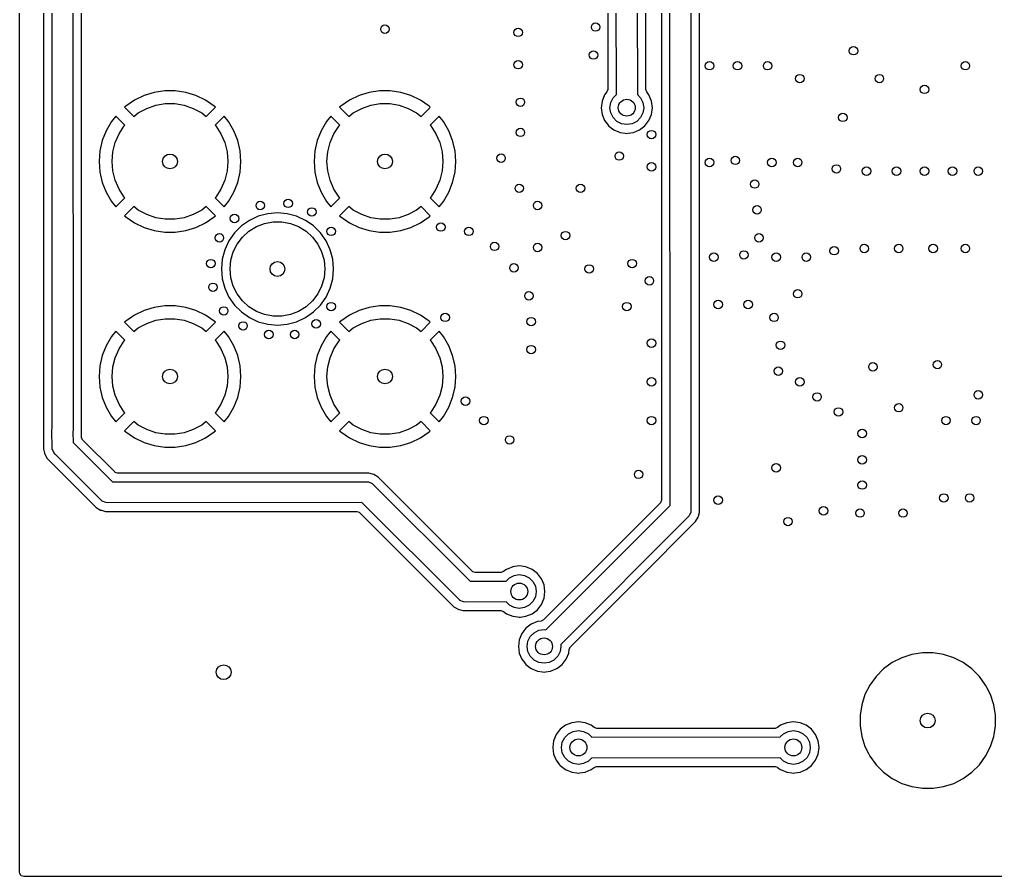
# Model space of a CAD drawing. Extents: x 5.29 to 6.87, y -4.43 to -2.85.
# Drawn here: x 5.291 to 6.199, y -4.434 to -3.637 of the extents above; entities that cross this region are included whole.
import ezdxf

# ---------------------------------------------------------------- set-up
doc = ezdxf.new("R2010")
doc.units = 0
doc.header["$MEASUREMENT"] = 0
doc.layers.add('BLACK', color=7, linetype='CONTINUOUS')

msp = doc.modelspace()

# ---------------------------------------------------------------- linework, layer by layer
at = {"layer": 'BLACK', "linetype": 'CONTINUOUS'}
for p, q in [((5.29051, -4.2195), (5.29051, -3.26617)), ((5.31278, -3.26617), (5.31278, -4.01617)), ((5.32086, -4.01659), (5.32067, -3.2685)), ((5.34017, -3.27275), (5.34035, -4.0185)), ((5.83778, -3.46617), (5.83778, -3.70146)), ((5.34825, -3.7685), (5.34825, -3.5185)), ((5.87325, -3.70146), (5.87325, -3.55662)), ((5.89575, -4.08835), (5.89557, -3.5664)), ((5.91506, -3.56495), (5.91525, -4.09261)), ((5.88767, -3.57171), (5.88767, -4.08365)), ((5.92314, -3.7685), (5.92314, -3.56938)), ((5.84583, -3.70619), (5.84567, -3.6185)), ((5.86517, -3.62035), (5.86533, -3.70633)), ((5.41584, -3.70422), (5.40642, -3.70713)), ((5.42558, -3.70276), (5.41584, -3.70422)), ((5.41584, -3.70422), (5.41584, -3.70422)), ((5.43544, -3.70276), (5.42558, -3.70276)), ((5.44518, -3.70422), (5.43544, -3.70276)), ((5.4546, -3.70713), (5.44518, -3.70422)), ((5.44518, -3.70422), (5.44518, -3.70422)), ((5.61584, -3.70422), (5.60642, -3.70713)), ((5.62558, -3.70276), (5.61584, -3.70422)), ((5.61584, -3.70422), (5.61584, -3.70422)), ((5.63544, -3.70276), (5.62558, -3.70276)), ((5.64518, -3.70422), (5.63544, -3.70276)), ((5.6546, -3.70713), (5.64518, -3.70422)), ((5.64518, -3.70422), (5.64518, -3.70422)), ((5.83697, -3.70383), (5.83486, -3.70658)), ((5.83703, -3.70375), (5.83697, -3.70383)), ((5.83778, -3.70146), (5.83703, -3.70375)), ((5.87325, -3.70156), (5.87325, -3.70146)), ((5.87405, -3.70383), (5.87325, -3.70156)), ((5.87616, -3.70658), (5.87405, -3.70383)), ((5.39755, -3.7114), (5.3894, -3.71696)), ((5.40642, -3.70713), (5.39755, -3.7114)), ((5.46348, -3.7114), (5.4546, -3.70713)), ((5.47162, -3.71696), (5.46348, -3.7114)), ((5.59755, -3.7114), (5.5894, -3.71696)), ((5.60642, -3.70713), (5.59755, -3.7114)), ((5.66348, -3.7114), (5.6546, -3.70713)), ((5.67162, -3.71696), (5.66348, -3.7114)), ((5.83248, -3.71233), (5.83167, -3.7185)), ((5.83486, -3.70658), (5.83248, -3.71233)), ((5.83248, -3.71233), (5.83248, -3.71233)), ((5.83486, -3.70658), (5.83486, -3.70658)), ((5.83976, -3.7185), (5.84053, -3.71364)), ((5.84053, -3.71364), (5.84277, -3.70925)), ((5.84277, -3.70925), (5.84583, -3.70619)), ((5.86533, -3.70633), (5.86825, -3.70925)), ((5.86825, -3.70925), (5.87049, -3.71364)), ((5.87049, -3.71364), (5.87126, -3.7185)), ((5.87855, -3.71233), (5.87616, -3.70658)), ((5.87616, -3.70658), (5.87616, -3.70658)), ((5.87936, -3.7185), (5.87855, -3.71233)), ((5.3894, -3.71696), (5.38832, -3.71796)), ((5.38832, -3.71796), (5.39691, -3.72655)), ((5.40101, -3.72335), (5.40885, -3.71911)), ((5.40885, -3.71911), (5.41727, -3.71622)), ((5.41727, -3.71622), (5.42606, -3.71475)), ((5.42606, -3.71475), (5.43497, -3.71475)), ((5.43497, -3.71475), (5.44375, -3.71622)), ((5.44375, -3.71622), (5.45218, -3.71911)), ((5.45218, -3.71911), (5.46001, -3.72335)), ((5.46412, -3.72655), (5.4727, -3.71796)), ((5.4727, -3.71796), (5.47162, -3.71696)), ((5.5894, -3.71696), (5.58832, -3.71796)), ((5.58832, -3.71796), (5.5969, -3.72655)), ((5.60101, -3.72335), (5.60885, -3.71911)), ((5.60885, -3.71911), (5.61727, -3.71622)), ((5.61727, -3.71622), (5.62606, -3.71475)), ((5.62606, -3.71475), (5.63497, -3.71475)), ((5.63497, -3.71475), (5.64375, -3.71622)), ((5.64375, -3.71622), (5.65218, -3.71911)), ((5.65218, -3.71911), (5.66001, -3.72335)), ((5.66412, -3.72655), (5.67216, -3.7185)), ((5.6727, -3.71796), (5.67162, -3.71696)), ((5.67216, -3.7185), (5.6727, -3.71796)), ((5.83167, -3.7185), (5.83167, -3.7185)), ((5.83167, -3.7185), (5.83248, -3.72468)), ((5.84053, -3.72337), (5.83976, -3.7185)), ((5.87126, -3.7185), (5.87049, -3.72337)), ((5.87855, -3.72468), (5.87936, -3.7185)), ((5.37604, -3.73136), (5.37111, -3.7399)), ((5.38002, -3.72637), (5.37604, -3.73136)), ((5.38847, -3.73481), (5.38002, -3.72637)), ((5.39691, -3.72655), (5.40101, -3.72335)), ((5.46001, -3.72335), (5.46412, -3.72655)), ((5.481, -3.72637), (5.47256, -3.73481)), ((5.48499, -3.73136), (5.481, -3.72637)), ((5.48991, -3.7399), (5.48499, -3.73136)), ((5.48499, -3.73136), (5.48499, -3.73136)), ((5.57604, -3.73136), (5.57111, -3.7399)), ((5.58002, -3.72637), (5.57604, -3.73136)), ((5.58847, -3.73481), (5.58002, -3.72637)), ((5.5969, -3.72655), (5.60101, -3.72335)), ((5.66001, -3.72335), (5.66412, -3.72655)), ((5.681, -3.72637), (5.67256, -3.73481)), ((5.68499, -3.73136), (5.681, -3.72637)), ((5.68991, -3.7399), (5.68499, -3.73136)), ((5.68499, -3.73136), (5.68499, -3.73136)), ((5.83248, -3.72468), (5.83248, -3.72468)), ((5.83248, -3.72468), (5.83486, -3.73043)), ((5.83486, -3.73043), (5.83486, -3.73043)), ((5.83486, -3.73043), (5.8384, -3.73504)), ((5.84277, -3.72776), (5.84053, -3.72337)), ((5.84626, -3.73124), (5.84277, -3.72776)), ((5.85065, -3.73348), (5.84626, -3.73124)), ((5.86477, -3.73124), (5.86038, -3.73348)), ((5.86825, -3.72776), (5.86477, -3.73124)), ((5.87049, -3.72337), (5.86825, -3.72776)), ((5.87237, -3.73537), (5.87616, -3.73043)), ((5.87616, -3.73043), (5.87855, -3.72468)), ((5.37111, -3.7399), (5.36751, -3.74907)), ((5.37111, -3.7399), (5.37111, -3.7399)), ((5.38308, -3.74283), (5.38795, -3.73538)), ((5.38795, -3.73538), (5.38847, -3.73481)), ((5.47256, -3.73481), (5.47308, -3.73538)), ((5.47308, -3.73538), (5.47795, -3.74283)), ((5.49351, -3.74907), (5.48991, -3.7399)), ((5.48991, -3.7399), (5.48991, -3.7399)), ((5.57111, -3.7399), (5.56751, -3.74907)), ((5.57111, -3.7399), (5.57111, -3.7399)), ((5.58308, -3.74283), (5.58795, -3.73538)), ((5.58795, -3.73538), (5.58847, -3.73481)), ((5.67256, -3.73481), (5.67308, -3.73538)), ((5.67308, -3.73538), (5.67795, -3.74283)), ((5.69351, -3.74907), (5.68991, -3.7399)), ((5.68991, -3.7399), (5.68991, -3.7399)), ((5.8384, -3.73504), (5.83865, -3.73537)), ((5.83865, -3.73537), (5.84359, -3.73915)), ((5.84359, -3.73915), (5.84359, -3.73915)), ((5.84359, -3.73915), (5.84359, -3.73915)), ((5.84359, -3.73915), (5.84934, -3.74154)), ((5.85551, -3.73425), (5.85065, -3.73348)), ((5.86038, -3.73348), (5.85551, -3.73425)), ((5.86168, -3.74154), (5.86743, -3.73915)), ((5.86743, -3.73915), (5.87237, -3.73537)), ((5.36751, -3.74907), (5.36532, -3.75868)), ((5.3795, -3.75099), (5.38308, -3.74283)), ((5.47795, -3.74283), (5.48153, -3.75099)), ((5.49571, -3.75868), (5.49351, -3.74907)), ((5.56751, -3.74907), (5.56532, -3.75868)), ((5.5795, -3.75099), (5.58308, -3.74283)), ((5.67795, -3.74283), (5.68153, -3.75099)), ((5.69571, -3.75868), (5.69351, -3.74907)), ((5.84934, -3.74154), (5.84934, -3.74154)), ((5.84934, -3.74154), (5.85397, -3.74215)), ((5.85397, -3.74215), (5.85551, -3.74235)), ((5.85551, -3.74235), (5.85675, -3.74219)), ((5.85551, -3.74235), (5.85551, -3.74235)), ((5.85551, -3.74235), (5.85551, -3.74235)), ((5.85675, -3.74219), (5.86168, -3.74154)), ((5.36532, -3.75868), (5.36458, -3.7685)), ((5.36532, -3.75868), (5.36532, -3.75868)), ((5.37731, -3.75963), (5.3795, -3.75099)), ((5.48153, -3.75099), (5.48371, -3.75963)), ((5.49571, -3.75868), (5.49571, -3.75868)), ((5.49644, -3.7685), (5.49571, -3.75868)), ((5.56532, -3.75868), (5.56458, -3.7685)), ((5.56532, -3.75868), (5.56532, -3.75868)), ((5.57731, -3.75963), (5.5795, -3.75099)), ((5.68153, -3.75099), (5.68371, -3.75963)), ((5.69644, -3.7685), (5.69571, -3.75868)), ((5.69571, -3.75868), (5.69571, -3.75868)), ((5.37657, -3.7685), (5.37731, -3.75963)), ((5.48371, -3.75963), (5.48445, -3.7685)), ((5.57657, -3.7685), (5.57731, -3.75963)), ((5.68371, -3.75963), (5.68445, -3.7685)), ((5.34825, -3.8685), (5.34825, -3.7685)), ((5.36458, -3.7685), (5.36532, -3.77833)), ((5.36458, -3.7685), (5.36458, -3.7685)), ((5.37731, -3.77738), (5.37657, -3.7685)), ((5.3795, -3.78602), (5.37731, -3.77738)), ((5.48371, -3.77738), (5.48153, -3.78602)), ((5.48445, -3.7685), (5.48371, -3.77738)), ((5.49571, -3.77833), (5.49644, -3.7685)), ((5.49644, -3.7685), (5.49644, -3.7685)), ((5.56458, -3.7685), (5.56532, -3.77833)), ((5.56458, -3.7685), (5.56458, -3.7685)), ((5.57731, -3.77738), (5.57657, -3.7685)), ((5.5795, -3.78602), (5.57731, -3.77738)), ((5.68371, -3.77738), (5.68153, -3.78602)), ((5.68445, -3.7685), (5.68371, -3.77738)), ((5.69571, -3.77833), (5.69644, -3.7685)), ((5.69644, -3.7685), (5.69644, -3.7685)), ((5.92314, -3.8685), (5.92314, -3.7685)), ((5.36532, -3.77833), (5.36532, -3.77833)), ((5.36532, -3.77833), (5.36751, -3.78794)), ((5.38308, -3.79418), (5.3795, -3.78602)), ((5.48153, -3.78602), (5.47795, -3.79418)), ((5.49351, -3.78794), (5.49571, -3.77833)), ((5.49571, -3.77833), (5.49571, -3.77833)), ((5.56532, -3.77833), (5.56532, -3.77833)), ((5.56532, -3.77833), (5.56751, -3.78794)), ((5.58308, -3.79418), (5.5795, -3.78602)), ((5.68153, -3.78602), (5.67795, -3.79418)), ((5.69351, -3.78794), (5.69571, -3.77833)), ((5.69571, -3.77833), (5.69571, -3.77833)), ((5.36751, -3.78794), (5.37111, -3.79711)), ((5.38795, -3.80163), (5.38308, -3.79418)), ((5.47795, -3.79418), (5.47308, -3.80163)), ((5.48991, -3.79711), (5.49351, -3.78794)), ((5.56751, -3.78794), (5.57111, -3.79711)), ((5.58795, -3.80163), (5.58308, -3.79418)), ((5.67795, -3.79418), (5.67308, -3.80163)), ((5.68991, -3.79711), (5.69351, -3.78794)), ((5.37111, -3.79711), (5.37111, -3.79711)), ((5.37111, -3.79711), (5.37604, -3.80564)), ((5.38002, -3.81064), (5.38847, -3.8022)), ((5.38847, -3.8022), (5.38795, -3.80163)), ((5.47308, -3.80163), (5.47256, -3.8022)), ((5.47256, -3.8022), (5.481, -3.81064)), ((5.48499, -3.80564), (5.48991, -3.79711)), ((5.48991, -3.79711), (5.48991, -3.79711)), ((5.57111, -3.79711), (5.57111, -3.79711)), ((5.57111, -3.79711), (5.57604, -3.80564)), ((5.58002, -3.81064), (5.58847, -3.8022)), ((5.58847, -3.8022), (5.58795, -3.80163)), ((5.67308, -3.80163), (5.67256, -3.8022)), ((5.67256, -3.8022), (5.681, -3.81064)), ((5.68499, -3.80564), (5.68991, -3.79711)), ((5.68991, -3.79711), (5.68991, -3.79711)), ((5.37604, -3.80564), (5.37604, -3.80564)), ((5.37604, -3.80564), (5.38002, -3.81064)), ((5.39691, -3.81046), (5.38832, -3.81905)), ((5.40101, -3.81366), (5.39691, -3.81046)), ((5.40885, -3.8179), (5.40101, -3.81366)), ((5.46001, -3.81366), (5.45218, -3.8179)), ((5.46412, -3.81046), (5.46001, -3.81366)), ((5.4727, -3.81905), (5.46412, -3.81046)), ((5.481, -3.81064), (5.48499, -3.80565)), ((5.48499, -3.80565), (5.48499, -3.80564)), ((5.57604, -3.80564), (5.57604, -3.80564)), ((5.57604, -3.80564), (5.58002, -3.81064)), ((5.5969, -3.81046), (5.58832, -3.81905)), ((5.60101, -3.81366), (5.5969, -3.81046)), ((5.60885, -3.8179), (5.60101, -3.81366)), ((5.66001, -3.81366), (5.65218, -3.8179)), ((5.66412, -3.81046), (5.66001, -3.81366)), ((5.6727, -3.81905), (5.66412, -3.81046)), ((5.681, -3.81064), (5.68499, -3.80565)), ((5.68499, -3.80565), (5.68499, -3.80564)), ((5.38832, -3.81905), (5.3894, -3.82005)), ((5.3894, -3.82005), (5.3894, -3.82005)), ((5.3894, -3.82005), (5.39755, -3.8256)), ((5.41727, -3.82079), (5.40885, -3.8179)), ((5.42606, -3.82226), (5.41727, -3.82079)), ((5.43497, -3.82226), (5.42606, -3.82226)), ((5.44375, -3.82079), (5.43497, -3.82226)), ((5.45218, -3.8179), (5.44375, -3.82079)), ((5.46348, -3.8256), (5.47162, -3.82005)), ((5.47162, -3.82005), (5.4727, -3.81905)), ((5.47162, -3.82005), (5.47162, -3.82005)), ((5.51266, -3.81946), (5.50442, -3.82331)), ((5.52145, -3.81711), (5.51266, -3.81946)), ((5.53051, -3.81632), (5.52145, -3.81711)), ((5.53957, -3.81711), (5.53051, -3.81632)), ((5.53051, -3.81632), (5.53051, -3.81632)), ((5.54836, -3.81946), (5.53957, -3.81711)), ((5.53957, -3.81711), (5.53957, -3.81711)), ((5.53957, -3.81711), (5.53957, -3.81711)), ((5.55661, -3.82331), (5.54836, -3.81946)), ((5.58832, -3.81905), (5.5894, -3.82005)), ((5.5894, -3.82005), (5.5894, -3.82005)), ((5.5894, -3.82005), (5.59755, -3.8256)), ((5.61727, -3.82079), (5.60885, -3.8179)), ((5.62606, -3.82226), (5.61727, -3.82079)), ((5.63497, -3.82226), (5.62606, -3.82226)), ((5.64375, -3.82079), (5.63497, -3.82226)), ((5.65218, -3.8179), (5.64375, -3.82079)), ((5.66348, -3.8256), (5.67162, -3.82005)), ((5.67162, -3.82005), (5.6727, -3.81905)), ((5.67162, -3.82005), (5.67162, -3.82005)), ((5.39755, -3.8256), (5.40642, -3.82988)), ((5.40642, -3.82988), (5.41584, -3.83278)), ((5.44518, -3.83278), (5.4546, -3.82988)), ((5.4546, -3.82988), (5.46348, -3.8256)), ((5.49697, -3.82853), (5.49053, -3.83496)), ((5.50442, -3.82331), (5.49697, -3.82853)), ((5.50394, -3.83332), (5.51086, -3.82903)), ((5.51086, -3.82903), (5.51844, -3.82609)), ((5.51844, -3.82609), (5.52644, -3.8246)), ((5.52644, -3.8246), (5.53458, -3.8246)), ((5.53458, -3.8246), (5.54258, -3.82609)), ((5.54258, -3.82609), (5.55017, -3.82903)), ((5.55017, -3.82903), (5.55708, -3.83332)), ((5.55988, -3.8256), (5.55661, -3.82331)), ((5.56406, -3.82853), (5.55988, -3.8256)), ((5.57049, -3.83496), (5.56406, -3.82853)), ((5.56406, -3.82853), (5.56406, -3.82853)), ((5.56406, -3.82853), (5.56406, -3.82853)), ((5.59755, -3.8256), (5.60642, -3.82988)), ((5.60642, -3.82988), (5.61584, -3.83278)), ((5.64518, -3.83278), (5.6546, -3.82988)), ((5.6546, -3.82988), (5.66348, -3.8256)), ((5.41584, -3.83278), (5.41584, -3.83278)), ((5.41584, -3.83278), (5.42558, -3.83425)), ((5.42558, -3.83425), (5.42558, -3.83425)), ((5.42558, -3.83425), (5.43544, -3.83425)), ((5.43544, -3.83425), (5.44518, -3.83278)), ((5.43544, -3.83425), (5.43544, -3.83425)), ((5.44518, -3.83278), (5.44518, -3.83278)), ((5.49053, -3.83496), (5.48532, -3.84241)), ((5.49302, -3.84529), (5.49793, -3.8388)), ((5.49793, -3.8388), (5.50394, -3.83332)), ((5.55708, -3.83332), (5.5631, -3.8388)), ((5.5631, -3.8388), (5.568, -3.84529)), ((5.57571, -3.84241), (5.57049, -3.83496)), ((5.61584, -3.83278), (5.61584, -3.83278)), ((5.61584, -3.83278), (5.62558, -3.83425)), ((5.62558, -3.83425), (5.62558, -3.83425)), ((5.62558, -3.83425), (5.63544, -3.83425)), ((5.63544, -3.83425), (5.64518, -3.83278)), ((5.63544, -3.83425), (5.63544, -3.83425)), ((5.64518, -3.83278), (5.64518, -3.83278)), ((5.48532, -3.84241), (5.48147, -3.85065)), ((5.48939, -3.85258), (5.49302, -3.84529)), ((5.568, -3.84529), (5.57163, -3.85258)), ((5.57955, -3.85065), (5.57571, -3.84241)), ((5.48147, -3.85065), (5.47912, -3.85944)), ((5.48717, -3.8604), (5.48939, -3.85258)), ((5.57163, -3.85258), (5.57386, -3.8604)), ((5.58191, -3.85944), (5.57955, -3.85065)), ((5.47912, -3.85944), (5.47833, -3.8685)), ((5.48642, -3.8685), (5.48717, -3.8604)), ((5.57386, -3.8604), (5.57461, -3.8685)), ((5.5827, -3.8685), (5.58191, -3.85944)), ((5.34825, -3.9685), (5.34825, -3.8685)), ((5.47833, -3.8685), (5.47833, -3.8685)), ((5.47833, -3.8685), (5.47912, -3.87757)), ((5.48717, -3.87661), (5.48642, -3.8685)), ((5.48939, -3.88443), (5.48717, -3.87661)), ((5.57386, -3.87661), (5.57163, -3.88443)), ((5.57461, -3.8685), (5.57386, -3.87661)), ((5.58191, -3.87757), (5.5827, -3.8685)), ((5.92314, -3.9685), (5.92314, -3.8685)), ((5.47912, -3.87757), (5.47912, -3.87757)), ((5.47912, -3.87757), (5.47912, -3.87757)), ((5.47912, -3.87757), (5.48147, -3.88635)), ((5.48147, -3.88635), (5.48532, -3.8946)), ((5.49302, -3.89172), (5.48939, -3.88443)), ((5.57163, -3.88443), (5.568, -3.89172)), ((5.57571, -3.8946), (5.57955, -3.88635)), ((5.57955, -3.88635), (5.58191, -3.87757)), ((5.48532, -3.8946), (5.49053, -3.90205)), ((5.49793, -3.89821), (5.49302, -3.89172)), ((5.568, -3.89172), (5.5631, -3.89821)), ((5.57049, -3.90205), (5.57571, -3.8946)), ((5.41584, -3.90422), (5.40642, -3.90713)), ((5.42558, -3.90276), (5.41584, -3.90422)), ((5.41584, -3.90422), (5.41584, -3.90422)), ((5.43544, -3.90276), (5.42558, -3.90276)), ((5.44518, -3.90422), (5.43544, -3.90276)), ((5.4546, -3.90713), (5.44518, -3.90422)), ((5.44518, -3.90422), (5.44518, -3.90422)), ((5.49053, -3.90205), (5.49697, -3.90848)), ((5.50394, -3.90369), (5.49793, -3.89821)), ((5.51086, -3.90798), (5.50394, -3.90369)), ((5.55708, -3.90369), (5.55017, -3.90798)), ((5.5631, -3.89821), (5.55708, -3.90369)), ((5.56406, -3.90848), (5.57049, -3.90205)), ((5.61584, -3.90422), (5.60642, -3.90713)), ((5.62558, -3.90276), (5.61584, -3.90422)), ((5.61584, -3.90422), (5.61584, -3.90422)), ((5.63544, -3.90276), (5.62558, -3.90276)), ((5.64518, -3.90422), (5.63544, -3.90276)), ((5.6546, -3.90713), (5.64518, -3.90422)), ((5.64518, -3.90422), (5.64518, -3.90422)), ((5.39755, -3.9114), (5.3894, -3.91696)), ((5.40642, -3.90713), (5.39755, -3.9114)), ((5.46348, -3.9114), (5.4546, -3.90713)), ((5.47162, -3.91696), (5.46348, -3.9114)), ((5.49697, -3.90848), (5.50442, -3.9137)), ((5.51844, -3.91092), (5.51086, -3.90798)), ((5.52644, -3.91241), (5.51844, -3.91092)), ((5.53458, -3.91241), (5.52644, -3.91241)), ((5.54258, -3.91092), (5.53458, -3.91241)), ((5.55017, -3.90798), (5.54258, -3.91092)), ((5.55661, -3.9137), (5.56406, -3.90848)), ((5.59755, -3.9114), (5.5894, -3.91696)), ((5.60642, -3.90713), (5.59755, -3.9114)), ((5.66348, -3.9114), (5.6546, -3.90713)), ((5.67162, -3.91696), (5.66348, -3.9114)), ((5.3894, -3.91696), (5.38832, -3.91796)), ((5.38832, -3.91796), (5.39691, -3.92655)), ((5.40101, -3.92335), (5.40885, -3.91911)), ((5.40885, -3.91911), (5.41727, -3.91622)), ((5.41727, -3.91622), (5.42606, -3.91475)), ((5.42606, -3.91475), (5.43497, -3.91475)), ((5.43497, -3.91475), (5.44375, -3.91622)), ((5.44375, -3.91622), (5.45218, -3.91911)), ((5.45218, -3.91911), (5.46001, -3.92335)), ((5.46412, -3.92655), (5.4727, -3.91796)), ((5.4727, -3.91796), (5.47162, -3.91696)), ((5.50442, -3.9137), (5.51266, -3.91754)), ((5.51266, -3.91754), (5.52145, -3.9199)), ((5.52145, -3.9199), (5.52145, -3.9199)), ((5.52145, -3.9199), (5.52145, -3.9199)), ((5.52145, -3.9199), (5.53051, -3.92069)), ((5.53051, -3.92069), (5.53957, -3.9199)), ((5.53051, -3.92069), (5.53051, -3.92069)), ((5.53051, -3.92069), (5.53051, -3.92069)), ((5.53957, -3.9199), (5.54836, -3.91754)), ((5.53957, -3.9199), (5.53957, -3.9199)), ((5.53957, -3.9199), (5.53957, -3.9199)), ((5.54836, -3.91754), (5.55661, -3.9137)), ((5.5894, -3.91696), (5.58832, -3.91796)), ((5.58832, -3.91796), (5.5969, -3.92655)), ((5.60101, -3.92335), (5.60885, -3.91911)), ((5.60885, -3.91911), (5.61727, -3.91622)), ((5.61727, -3.91622), (5.62606, -3.91475)), ((5.62606, -3.91475), (5.63497, -3.91475)), ((5.63497, -3.91475), (5.64375, -3.91622)), ((5.64375, -3.91622), (5.65218, -3.91911)), ((5.65218, -3.91911), (5.66001, -3.92335)), ((5.66412, -3.92655), (5.6727, -3.91796)), ((5.6727, -3.91796), (5.67162, -3.91696)), ((5.37604, -3.93136), (5.37111, -3.9399)), ((5.38002, -3.92637), (5.37604, -3.93136)), ((5.38847, -3.93481), (5.38002, -3.92637)), ((5.39691, -3.92655), (5.40101, -3.92335)), ((5.46001, -3.92335), (5.46412, -3.92655)), ((5.481, -3.92637), (5.47256, -3.93481)), ((5.48499, -3.93136), (5.481, -3.92637)), ((5.48991, -3.9399), (5.48499, -3.93136)), ((5.48499, -3.93136), (5.48499, -3.93136)), ((5.57604, -3.93136), (5.57111, -3.9399)), ((5.58002, -3.92637), (5.57604, -3.93136)), ((5.58847, -3.93481), (5.58002, -3.92637)), ((5.5969, -3.92655), (5.60101, -3.92335)), ((5.66001, -3.92335), (5.66412, -3.92655)), ((5.681, -3.92637), (5.67256, -3.93481)), ((5.68499, -3.93136), (5.681, -3.92637)), ((5.68991, -3.9399), (5.68499, -3.93136)), ((5.68499, -3.93136), (5.68499, -3.93136)), ((5.37111, -3.9399), (5.36751, -3.94907)), ((5.37111, -3.9399), (5.37111, -3.9399)), ((5.38308, -3.94283), (5.38795, -3.93538)), ((5.38795, -3.93538), (5.38847, -3.93481)), ((5.47256, -3.93481), (5.47308, -3.93538)), ((5.47308, -3.93538), (5.47795, -3.94283)), ((5.49351, -3.94907), (5.48991, -3.9399)), ((5.48991, -3.9399), (5.48991, -3.9399)), ((5.57111, -3.9399), (5.56751, -3.94907)), ((5.57111, -3.9399), (5.57111, -3.9399)), ((5.58308, -3.94283), (5.58795, -3.93538)), ((5.58795, -3.93538), (5.58847, -3.93481)), ((5.67256, -3.93481), (5.67308, -3.93538)), ((5.67308, -3.93538), (5.67795, -3.94283)), ((5.69351, -3.94907), (5.68991, -3.9399)), ((5.68991, -3.9399), (5.68991, -3.9399)), ((5.36751, -3.94907), (5.36532, -3.95868)), ((5.3795, -3.95099), (5.38308, -3.94283)), ((5.47795, -3.94283), (5.48153, -3.95099)), ((5.49571, -3.95868), (5.49351, -3.94907)), ((5.56751, -3.94907), (5.56532, -3.95868)), ((5.5795, -3.95099), (5.58308, -3.94283)), ((5.67795, -3.94283), (5.68153, -3.95099)), ((5.69571, -3.95868), (5.69351, -3.94907)), ((5.36532, -3.95868), (5.36458, -3.9685)), ((5.36532, -3.95868), (5.36532, -3.95868)), ((5.37731, -3.95963), (5.3795, -3.95099)), ((5.48153, -3.95099), (5.48371, -3.95963)), ((5.49571, -3.95868), (5.49571, -3.95868)), ((5.49644, -3.9685), (5.49571, -3.95868)), ((5.56532, -3.95868), (5.56458, -3.9685)), ((5.56532, -3.95868), (5.56532, -3.95868)), ((5.57731, -3.95963), (5.5795, -3.95099)), ((5.68153, -3.95099), (5.68371, -3.95963)), ((5.69644, -3.9685), (5.69571, -3.95868)), ((5.69571, -3.95868), (5.69571, -3.95868)), ((5.37657, -3.9685), (5.37731, -3.95963)), ((5.48371, -3.95963), (5.48445, -3.9685)), ((5.57657, -3.9685), (5.57731, -3.95963)), ((5.68371, -3.95963), (5.68445, -3.9685)), ((5.34825, -4.0249), (5.34825, -3.9685)), ((5.36458, -3.9685), (5.36532, -3.97833)), ((5.36458, -3.9685), (5.36458, -3.9685)), ((5.37731, -3.97738), (5.37657, -3.9685)), ((5.48445, -3.9685), (5.48371, -3.97738)), ((5.49571, -3.97833), (5.49644, -3.9685)), ((5.49644, -3.9685), (5.49644, -3.9685)), ((5.56458, -3.9685), (5.56532, -3.97833)), ((5.56458, -3.9685), (5.56458, -3.9685)), ((5.57731, -3.97738), (5.57657, -3.9685)), ((5.68445, -3.9685), (5.68371, -3.97738)), ((5.69571, -3.97833), (5.69644, -3.9685)), ((5.69644, -3.9685), (5.69644, -3.9685)), ((5.92314, -4.09495), (5.92314, -3.9685)), ((5.36532, -3.97833), (5.36532, -3.97833)), ((5.36532, -3.97833), (5.36751, -3.98794)), ((5.3795, -3.98602), (5.37731, -3.97738)), ((5.38308, -3.99418), (5.3795, -3.98602)), ((5.48153, -3.98602), (5.47795, -3.99418)), ((5.48371, -3.97738), (5.48153, -3.98602)), ((5.49351, -3.98794), (5.49571, -3.97833)), ((5.49571, -3.97833), (5.49571, -3.97833)), ((5.56532, -3.97833), (5.56532, -3.97833)), ((5.56532, -3.97833), (5.56751, -3.98794)), ((5.5795, -3.98602), (5.57731, -3.97738)), ((5.58308, -3.99418), (5.5795, -3.98602)), ((5.68153, -3.98602), (5.67795, -3.99418)), ((5.68371, -3.97738), (5.68153, -3.98602)), ((5.69351, -3.98794), (5.69571, -3.97833)), ((5.69571, -3.97833), (5.69571, -3.97833)), ((5.36751, -3.98794), (5.37111, -3.99711)), ((5.38795, -4.00163), (5.38308, -3.99418)), ((5.47795, -3.99418), (5.47308, -4.00163)), ((5.48991, -3.99711), (5.49351, -3.98794)), ((5.56751, -3.98794), (5.57111, -3.99711)), ((5.58795, -4.00163), (5.58308, -3.99418)), ((5.67795, -3.99418), (5.67308, -4.00163)), ((5.68991, -3.99711), (5.69351, -3.98794)), ((5.37111, -3.99711), (5.37111, -3.99711)), ((5.37111, -3.99711), (5.37604, -4.00564)), ((5.38002, -4.01064), (5.38847, -4.0022)), ((5.38847, -4.0022), (5.38795, -4.00163)), ((5.47308, -4.00163), (5.47256, -4.0022)), ((5.47256, -4.0022), (5.481, -4.01064)), ((5.48499, -4.00564), (5.48991, -3.99711)), ((5.48991, -3.99711), (5.48991, -3.99711)), ((5.57111, -3.99711), (5.57111, -3.99711)), ((5.57111, -3.99711), (5.57604, -4.00564)), ((5.58002, -4.01064), (5.58847, -4.0022)), ((5.58847, -4.0022), (5.58795, -4.00163)), ((5.67308, -4.00163), (5.67256, -4.0022)), ((5.67256, -4.0022), (5.681, -4.01064)), ((5.68499, -4.00564), (5.68991, -3.99711)), ((5.68991, -3.99711), (5.68991, -3.99711)), ((5.37604, -4.00564), (5.37604, -4.00565)), ((5.37604, -4.00565), (5.38002, -4.01064)), ((5.39691, -4.01046), (5.38832, -4.01905)), ((5.40101, -4.01366), (5.39691, -4.01046)), ((5.46412, -4.01046), (5.46001, -4.01366)), ((5.4727, -4.01905), (5.46412, -4.01046)), ((5.481, -4.01064), (5.48499, -4.00565)), ((5.48499, -4.00565), (5.48499, -4.00564)), ((5.57604, -4.00564), (5.57604, -4.00565)), ((5.57604, -4.00565), (5.58002, -4.01064)), ((5.5969, -4.01046), (5.58832, -4.01905)), ((5.60101, -4.01366), (5.5969, -4.01046)), ((5.66412, -4.01046), (5.66001, -4.01366)), ((5.6727, -4.01905), (5.66412, -4.01046)), ((5.681, -4.01064), (5.68499, -4.00565)), ((5.68499, -4.00565), (5.68499, -4.00564)), ((5.31278, -4.01617), (5.31278, -4.03619)), ((5.32067, -4.0185), (5.32086, -4.01659)), ((5.32086, -4.03578), (5.32067, -4.0185)), ((5.34035, -4.0185), (5.3402, -4.02004)), ((5.3402, -4.02004), (5.34031, -4.02998)), ((5.38832, -4.01905), (5.3894, -4.02005)), ((5.3894, -4.02005), (5.3894, -4.02005)), ((5.3894, -4.02005), (5.39755, -4.0256)), ((5.40885, -4.0179), (5.40101, -4.01366)), ((5.41727, -4.02079), (5.40885, -4.0179)), ((5.42606, -4.02226), (5.41727, -4.02079)), ((5.43497, -4.02226), (5.42606, -4.02226)), ((5.44375, -4.02079), (5.43497, -4.02226)), ((5.45218, -4.0179), (5.44375, -4.02079)), ((5.46001, -4.01366), (5.45218, -4.0179)), ((5.46348, -4.0256), (5.47162, -4.02005)), ((5.47162, -4.02005), (5.4727, -4.01905)), ((5.47162, -4.02005), (5.47162, -4.02005)), ((5.58832, -4.01905), (5.5894, -4.02005)), ((5.5894, -4.02005), (5.5894, -4.02005)), ((5.5894, -4.02005), (5.59755, -4.0256)), ((5.60885, -4.0179), (5.60101, -4.01366)), ((5.61727, -4.02079), (5.60885, -4.0179)), ((5.62606, -4.02226), (5.61727, -4.02079)), ((5.63497, -4.02226), (5.62606, -4.02226)), ((5.64375, -4.02079), (5.63497, -4.02226)), ((5.65218, -4.0179), (5.64375, -4.02079)), ((5.66001, -4.01366), (5.65218, -4.0179)), ((5.66348, -4.0256), (5.67162, -4.02005)), ((5.67162, -4.02005), (5.6727, -4.01905)), ((5.67162, -4.02005), (5.67162, -4.02005)), ((5.34031, -4.02998), (5.37708, -4.06652)), ((5.3483, -4.02551), (5.34825, -4.0249)), ((5.34939, -4.02765), (5.3483, -4.02551)), ((5.37904, -4.0573), (5.34939, -4.02765)), ((5.39755, -4.0256), (5.40642, -4.02988)), ((5.40642, -4.02988), (5.41584, -4.03278)), ((5.44518, -4.03278), (5.4546, -4.02988)), ((5.4546, -4.02988), (5.46348, -4.0256)), ((5.59755, -4.0256), (5.60642, -4.02988)), ((5.60642, -4.02988), (5.61584, -4.03278)), ((5.64518, -4.03278), (5.6546, -4.02988)), ((5.6546, -4.02988), (5.66348, -4.0256)), ((5.31278, -4.03619), (5.31373, -4.03975)), ((5.31373, -4.03975), (5.31373, -4.03975)), ((5.31373, -4.03975), (5.31398, -4.0407)), ((5.31398, -4.0407), (5.31398, -4.0407)), ((5.31398, -4.0407), (5.31632, -4.04475)), ((5.32233, -4.03933), (5.32086, -4.03578)), ((5.32355, -4.04082), (5.32233, -4.03933)), ((5.32233, -4.03933), (5.32233, -4.03933)), ((5.41584, -4.03278), (5.41584, -4.03278)), ((5.41584, -4.03278), (5.42558, -4.03425)), ((5.42558, -4.03425), (5.42558, -4.03425)), ((5.42558, -4.03425), (5.43544, -4.03425)), ((5.43544, -4.03425), (5.44518, -4.03278)), ((5.43544, -4.03425), (5.43544, -4.03425)), ((5.44518, -4.03278), (5.44518, -4.03278)), ((5.61584, -4.03278), (5.61584, -4.03278)), ((5.61584, -4.03278), (5.62558, -4.03425)), ((5.62558, -4.03425), (5.62558, -4.03425)), ((5.62558, -4.03425), (5.63544, -4.03425)), ((5.63544, -4.03425), (5.64518, -4.03278)), ((5.63544, -4.03425), (5.63544, -4.03425)), ((5.64518, -4.03278), (5.64518, -4.03278)), ((5.31632, -4.04475), (5.31632, -4.04475)), ((5.31632, -4.04475), (5.31632, -4.04475)), ((5.31632, -4.04475), (5.36194, -4.09037)), ((5.36736, -4.08436), (5.32355, -4.04082)), ((5.3795, -4.0577), (5.37904, -4.0573)), ((5.3818, -4.05844), (5.3795, -4.0577)), ((5.61552, -4.05844), (5.3818, -4.05844)), ((5.61908, -4.0594), (5.61552, -4.05844)), ((5.61552, -4.05844), (5.61552, -4.05844)), ((5.37708, -4.06652), (5.61319, -4.06634)), ((5.61319, -4.06634), (5.61511, -4.06653)), ((5.61511, -4.06653), (5.61866, -4.068)), ((5.61866, -4.068), (5.61867, -4.06801)), ((5.62003, -4.05965), (5.61908, -4.0594)), ((5.61908, -4.0594), (5.61908, -4.0594)), ((5.62408, -4.06199), (5.62003, -4.05965)), ((5.62003, -4.05965), (5.62003, -4.05965)), ((5.70675, -4.14466), (5.62408, -4.06199)), ((5.62408, -4.06199), (5.62408, -4.06199)), ((5.62408, -4.06199), (5.62408, -4.06199)), ((5.62408, -4.06199), (5.62408, -4.06199)), ((5.61867, -4.06801), (5.70975, -4.15883)), ((5.36737, -4.08436), (5.36736, -4.08436)), ((5.37091, -4.08583), (5.36737, -4.08436)), ((5.37283, -4.08602), (5.37091, -4.08583)), ((5.60894, -4.08584), (5.37283, -4.08602)), ((5.70003, -4.17667), (5.60894, -4.08584)), ((5.88692, -4.08594), (5.88653, -4.08641)), ((5.88767, -4.08365), (5.88692, -4.08594)), ((5.36194, -4.09037), (5.36194, -4.09037)), ((5.36194, -4.09037), (5.36194, -4.09037)), ((5.36194, -4.09037), (5.36599, -4.09271)), ((5.36599, -4.09271), (5.36599, -4.09271)), ((5.36599, -4.09271), (5.36599, -4.09271)), ((5.36599, -4.09271), (5.36694, -4.09296)), ((5.36694, -4.09296), (5.36694, -4.09296)), ((5.36694, -4.09296), (5.36694, -4.09296)), ((5.36694, -4.09296), (5.3705, -4.09392)), ((5.3705, -4.09392), (5.3705, -4.09392)), ((5.3705, -4.09392), (5.3705, -4.09392)), ((5.3705, -4.09392), (5.60423, -4.09392)), ((5.60423, -4.09392), (5.60652, -4.09466)), ((5.60652, -4.09466), (5.60698, -4.09506)), ((5.60698, -4.09506), (5.69462, -4.1827)), ((5.88653, -4.08641), (5.77802, -4.19491)), ((5.7803, -4.20404), (5.89575, -4.08835)), ((5.91506, -4.09453), (5.91359, -4.09808)), ((5.91525, -4.09261), (5.91506, -4.09453)), ((5.92219, -4.0985), (5.92314, -4.09495)), ((5.91357, -4.0981), (5.79401, -4.21791)), ((5.86537, -4.15773), (5.9196, -4.1035)), ((5.91359, -4.09808), (5.91357, -4.0981)), ((5.9196, -4.1035), (5.92193, -4.09946)), ((5.92193, -4.09946), (5.92205, -4.09902)), ((5.92205, -4.09902), (5.92219, -4.0985)), ((5.92219, -4.0985), (5.92219, -4.0985)), ((5.71172, -4.14963), (5.70675, -4.14466)), ((5.71218, -4.15002), (5.71172, -4.14963)), ((5.74209, -4.14901), (5.74084, -4.14996)), ((5.74359, -4.14785), (5.74209, -4.14901)), ((5.74934, -4.14547), (5.74359, -4.14785)), ((5.75551, -4.14466), (5.74934, -4.14547)), ((5.74934, -4.14547), (5.74934, -4.14547)), ((5.76168, -4.14547), (5.75551, -4.14466)), ((5.75551, -4.14466), (5.75551, -4.14466)), ((5.76743, -4.14785), (5.76168, -4.14547)), ((5.76168, -4.14547), (5.76168, -4.14547)), ((5.77237, -4.15164), (5.76743, -4.14785)), ((5.70975, -4.15883), (5.74331, -4.15871)), ((5.71447, -4.15077), (5.71218, -4.15002)), ((5.73847, -4.15077), (5.71447, -4.15077)), ((5.73857, -4.15077), (5.73847, -4.15077)), ((5.74084, -4.14996), (5.73857, -4.15077)), ((5.74331, -4.15871), (5.74626, -4.15576)), ((5.74626, -4.15576), (5.75065, -4.15353)), ((5.75065, -4.15353), (5.75551, -4.15276)), ((5.75551, -4.15276), (5.76038, -4.15353)), ((5.76038, -4.15353), (5.76477, -4.15576)), ((5.76477, -4.15576), (5.76825, -4.15925)), ((5.77616, -4.15658), (5.77237, -4.15164)), ((5.77237, -4.15164), (5.77237, -4.15164)), ((5.77237, -4.15164), (5.77237, -4.15164)), ((5.77237, -4.15164), (5.77237, -4.15164)), ((5.77237, -4.15164), (5.77237, -4.15164)), ((5.77855, -4.16233), (5.77616, -4.15658)), ((5.77616, -4.15658), (5.77616, -4.15658)), ((5.8031, -4.21999), (5.86537, -4.15773)), ((5.76825, -4.15925), (5.77049, -4.16364)), ((5.77049, -4.16364), (5.77126, -4.1685)), ((5.77936, -4.1685), (5.77855, -4.16233)), ((5.70004, -4.17669), (5.70003, -4.17667)), ((5.70359, -4.17816), (5.70004, -4.17669)), ((5.77049, -4.17337), (5.76825, -4.17776)), ((5.77126, -4.1685), (5.77049, -4.17337)), ((5.77616, -4.18043), (5.77855, -4.17468)), ((5.77855, -4.17468), (5.77936, -4.1685)), ((5.69462, -4.1827), (5.69462, -4.1827)), ((5.69462, -4.1827), (5.69462, -4.1827)), ((5.69462, -4.1827), (5.69462, -4.1827)), ((5.69462, -4.1827), (5.69867, -4.18503)), ((5.69867, -4.18503), (5.69867, -4.18503)), ((5.69867, -4.18503), (5.69867, -4.18503)), ((5.69867, -4.18503), (5.69962, -4.18529)), ((5.69962, -4.18529), (5.69962, -4.18529)), ((5.69962, -4.18529), (5.69962, -4.18529)), ((5.69962, -4.18529), (5.70318, -4.18624)), ((5.70551, -4.17835), (5.70359, -4.17816)), ((5.74322, -4.17821), (5.70551, -4.17835)), ((5.74626, -4.18124), (5.74322, -4.17821)), ((5.75065, -4.18348), (5.74626, -4.18124)), ((5.75551, -4.18425), (5.75065, -4.18348)), ((5.76038, -4.18348), (5.75551, -4.18425)), ((5.76477, -4.18124), (5.76038, -4.18348)), ((5.76825, -4.17776), (5.76477, -4.18124)), ((5.76743, -4.18915), (5.77237, -4.18537)), ((5.77237, -4.18537), (5.77616, -4.18043)), ((5.70318, -4.18624), (5.70318, -4.18624)), ((5.70318, -4.18624), (5.70318, -4.18624)), ((5.70318, -4.18624), (5.73847, -4.18624)), ((5.73847, -4.18624), (5.74076, -4.18698)), ((5.74076, -4.18698), (5.74084, -4.18704)), ((5.74084, -4.18704), (5.74359, -4.18915)), ((5.74359, -4.18915), (5.74934, -4.19154)), ((5.74934, -4.19154), (5.75397, -4.19215)), ((5.75397, -4.19215), (5.75551, -4.19235)), ((5.75551, -4.19235), (5.75675, -4.19219)), ((5.75551, -4.19235), (5.75551, -4.19235)), ((5.75551, -4.19235), (5.75551, -4.19235)), ((5.75675, -4.19219), (5.76168, -4.19154)), ((5.76168, -4.19154), (5.76743, -4.18915)), ((5.77802, -4.19491), (5.77588, -4.196)), ((5.76165, -4.20264), (5.75786, -4.20758)), ((5.76659, -4.19885), (5.76165, -4.20264)), ((5.76165, -4.20264), (5.76165, -4.20264)), ((5.77234, -4.19647), (5.76659, -4.19885)), ((5.76659, -4.19885), (5.76659, -4.19885)), ((5.77578, -4.19602), (5.77234, -4.19647)), ((5.77365, -4.20453), (5.77851, -4.20376)), ((5.77588, -4.196), (5.77578, -4.19602)), ((5.77851, -4.20376), (5.7803, -4.20404)), ((5.75786, -4.20758), (5.75548, -4.21333)), ((5.75786, -4.20758), (5.75786, -4.20758)), ((5.76353, -4.21464), (5.76577, -4.21025)), ((5.76577, -4.21025), (5.76926, -4.20676)), ((5.76926, -4.20676), (5.77365, -4.20453)), ((5.29051, -4.28354), (5.29051, -4.2195)), ((5.75548, -4.21333), (5.75467, -4.2195)), ((5.75467, -4.2195), (5.75467, -4.2195)), ((5.75467, -4.2195), (5.75548, -4.22568)), ((5.75548, -4.21333), (5.75548, -4.21333)), ((5.76276, -4.2195), (5.76353, -4.21464)), ((5.76353, -4.22437), (5.76276, -4.2195)), ((5.79426, -4.2195), (5.79349, -4.22437)), ((5.79401, -4.21791), (5.79426, -4.2195)), ((5.80155, -4.22568), (5.802, -4.22224)), ((5.802, -4.22224), (5.80303, -4.22007)), ((5.80303, -4.22007), (5.8031, -4.21999)), ((5.75548, -4.22568), (5.75548, -4.22568)), ((5.75548, -4.22568), (5.75786, -4.23143)), ((5.75786, -4.23143), (5.75786, -4.23143)), ((5.75786, -4.23143), (5.7603, -4.23461)), ((5.76577, -4.22876), (5.76353, -4.22437)), ((5.76926, -4.23224), (5.76577, -4.22876)), ((5.79125, -4.22876), (5.78777, -4.23224)), ((5.79349, -4.22437), (5.79125, -4.22876)), ((5.79537, -4.23637), (5.79916, -4.23143)), ((5.79916, -4.23143), (5.80155, -4.22568)), ((6.11132, -4.23011), (6.10249, -4.23461)), ((6.12076, -4.22704), (6.11132, -4.23011)), ((6.13055, -4.22549), (6.12076, -4.22704)), ((6.14047, -4.22549), (6.13055, -4.22549)), ((6.13055, -4.22549), (6.13055, -4.22549)), ((6.15027, -4.22704), (6.14047, -4.22549)), ((6.14047, -4.22549), (6.14047, -4.22549)), ((6.1597, -4.23011), (6.15027, -4.22704)), ((6.16854, -4.23461), (6.1597, -4.23011)), ((5.7603, -4.23461), (5.76165, -4.23637)), ((5.76165, -4.23637), (5.76659, -4.24015)), ((5.76659, -4.24015), (5.76659, -4.24015)), ((5.76659, -4.24015), (5.76659, -4.24015)), ((5.76659, -4.24015), (5.77234, -4.24254)), ((5.77365, -4.23448), (5.76926, -4.23224)), ((5.77851, -4.23525), (5.77365, -4.23448)), ((5.78338, -4.23448), (5.77851, -4.23525)), ((5.78777, -4.23224), (5.78338, -4.23448)), ((5.78468, -4.24254), (5.79043, -4.24015)), ((5.79043, -4.24015), (5.79537, -4.23637)), ((6.09446, -4.24044), (6.08745, -4.24745)), ((6.10249, -4.23461), (6.09446, -4.24044)), ((6.17656, -4.24044), (6.16854, -4.23461)), ((6.16854, -4.23461), (6.16854, -4.23461)), ((6.16854, -4.23461), (6.16854, -4.23461)), ((6.18357, -4.24745), (6.17656, -4.24044)), ((5.77234, -4.24254), (5.77234, -4.24254)), ((5.77234, -4.24254), (5.77697, -4.24315)), ((5.77697, -4.24315), (5.77851, -4.24335)), ((5.77851, -4.24335), (5.77975, -4.24319)), ((5.77851, -4.24335), (5.77851, -4.24335)), ((5.77851, -4.24335), (5.77851, -4.24335)), ((5.77975, -4.24319), (5.78468, -4.24254)), ((6.08745, -4.24745), (6.08162, -4.25548)), ((6.1894, -4.25548), (6.18357, -4.24745)), ((6.08162, -4.25548), (6.07712, -4.26432)), ((6.19055, -4.25773), (6.1894, -4.25548)), ((6.19391, -4.26432), (6.19055, -4.25773)), ((6.07712, -4.26432), (6.07405, -4.27375)), ((6.19697, -4.27375), (6.19391, -4.26432)), ((6.07405, -4.27375), (6.0725, -4.28354)), ((6.19852, -4.28354), (6.19697, -4.27375)), ((6.19697, -4.27375), (6.19697, -4.27375)), ((5.29051, -4.3135), (5.29051, -4.28354)), ((6.0725, -4.28354), (6.0725, -4.29346)), ((6.19852, -4.29346), (6.19852, -4.28354)), ((5.79859, -4.29285), (5.79365, -4.29664)), ((5.80434, -4.29047), (5.79859, -4.29285)), ((5.79859, -4.29285), (5.79859, -4.29285)), ((5.81051, -4.28966), (5.80434, -4.29047)), ((5.80434, -4.29047), (5.80434, -4.29047)), ((5.81668, -4.29047), (5.81051, -4.28966)), ((5.81051, -4.28966), (5.81051, -4.28966)), ((5.82243, -4.29285), (5.81668, -4.29047)), ((5.81668, -4.29047), (5.81668, -4.29047)), ((5.82518, -4.29496), (5.82243, -4.29285)), ((5.82243, -4.29285), (5.82243, -4.29285)), ((5.82243, -4.29285), (5.82243, -4.29285)), ((5.82527, -4.29502), (5.82518, -4.29496)), ((5.99584, -4.29496), (5.99357, -4.29577)), ((5.99709, -4.29401), (5.99584, -4.29496)), ((5.99859, -4.29285), (5.99709, -4.29401)), ((6.00434, -4.29047), (5.99859, -4.29285)), ((6.01051, -4.28966), (6.00434, -4.29047)), ((6.00434, -4.29047), (6.00434, -4.29047)), ((6.01668, -4.29047), (6.01051, -4.28966)), ((6.01051, -4.28966), (6.01051, -4.28966)), ((6.02243, -4.29285), (6.01668, -4.29047)), ((6.01668, -4.29047), (6.01668, -4.29047)), ((6.02737, -4.29664), (6.02243, -4.29285)), ((6.0725, -4.29346), (6.07405, -4.30326)), ((6.19724, -4.30158), (6.19852, -4.29346)), ((5.78986, -4.30158), (5.78748, -4.30733)), ((5.79365, -4.29664), (5.78986, -4.30158)), ((5.78986, -4.30158), (5.78986, -4.30158)), ((5.79365, -4.29664), (5.79365, -4.29664)), ((5.79777, -4.30425), (5.80126, -4.30076)), ((5.80126, -4.30076), (5.80565, -4.29853)), ((5.80565, -4.29853), (5.81051, -4.29776)), ((5.81051, -4.29776), (5.81538, -4.29853)), ((5.81538, -4.29853), (5.81977, -4.30076)), ((5.81977, -4.30076), (5.82284, -4.30384)), ((5.82284, -4.30384), (5.99835, -4.30367)), ((5.82756, -4.29577), (5.82527, -4.29502)), ((5.99347, -4.29577), (5.82756, -4.29577)), ((5.99357, -4.29577), (5.99347, -4.29577)), ((5.99835, -4.30367), (6.00126, -4.30076)), ((6.00126, -4.30076), (6.00565, -4.29853)), ((6.00565, -4.29853), (6.01051, -4.29776)), ((6.01051, -4.29776), (6.01538, -4.29853)), ((6.01538, -4.29853), (6.01977, -4.30076)), ((6.01977, -4.30076), (6.02325, -4.30425)), ((6.03116, -4.30158), (6.02737, -4.29664)), ((6.02737, -4.29664), (6.02737, -4.29664)), ((6.02737, -4.29664), (6.02737, -4.29664)), ((6.02737, -4.29664), (6.02737, -4.29664)), ((6.02737, -4.29664), (6.02737, -4.29664)), ((6.03355, -4.30733), (6.03116, -4.30158)), ((6.03116, -4.30158), (6.03116, -4.30158)), ((6.07405, -4.30326), (6.07712, -4.31269)), ((6.19391, -4.31269), (6.19697, -4.30326)), ((6.19697, -4.30326), (6.19724, -4.30158)), ((5.78748, -4.30733), (5.78667, -4.3135)), ((5.78748, -4.30733), (5.78748, -4.30733)), ((5.79476, -4.3135), (5.79553, -4.30864)), ((5.79553, -4.30864), (5.79777, -4.30425)), ((6.02325, -4.30425), (6.02549, -4.30864)), ((6.02549, -4.30864), (6.02626, -4.3135)), ((6.03436, -4.3135), (6.03355, -4.30733)), ((6.07712, -4.31269), (6.08047, -4.31928)), ((6.1894, -4.32153), (6.19391, -4.31269)), ((5.29051, -4.42961), (5.29051, -4.3135)), ((5.78667, -4.3135), (5.78667, -4.3135)), ((5.78667, -4.3135), (5.78748, -4.31968)), ((5.78748, -4.31968), (5.78748, -4.31968)), ((5.78748, -4.31968), (5.78986, -4.32543)), ((5.79553, -4.31837), (5.79476, -4.3135)), ((5.79777, -4.32276), (5.79553, -4.31837)), ((6.02549, -4.31837), (6.02325, -4.32276)), ((6.02626, -4.3135), (6.02549, -4.31837)), ((6.03116, -4.32543), (6.03355, -4.31968)), ((6.03355, -4.31968), (6.03436, -4.3135)), ((6.08047, -4.31928), (6.08162, -4.32153)), ((6.08162, -4.32153), (6.08745, -4.32955)), ((6.18357, -4.32955), (6.1894, -4.32153)), ((5.78986, -4.32543), (5.78986, -4.32543)), ((5.78986, -4.32543), (5.79303, -4.32955)), ((5.79303, -4.32955), (5.79365, -4.33037)), ((5.79365, -4.33037), (5.79859, -4.33415)), ((5.80126, -4.32624), (5.79777, -4.32276)), ((5.80565, -4.32848), (5.80126, -4.32624)), ((5.81051, -4.32925), (5.80565, -4.32848)), ((5.81538, -4.32848), (5.81051, -4.32925)), ((5.81977, -4.32624), (5.81538, -4.32848)), ((5.82268, -4.32334), (5.81977, -4.32624)), ((5.99818, -4.32317), (5.82268, -4.32334)), ((5.82518, -4.33205), (5.82745, -4.33124)), ((5.82745, -4.33124), (5.82756, -4.33124)), ((5.82756, -4.33124), (5.99347, -4.33124)), ((5.99347, -4.33124), (5.99576, -4.33198)), ((6.00126, -4.32624), (5.99818, -4.32317)), ((6.00565, -4.32848), (6.00126, -4.32624)), ((6.01051, -4.32925), (6.00565, -4.32848)), ((6.01538, -4.32848), (6.01051, -4.32925)), ((6.01977, -4.32624), (6.01538, -4.32848)), ((6.02325, -4.32276), (6.01977, -4.32624)), ((6.02243, -4.33415), (6.02737, -4.33037)), ((6.02737, -4.33037), (6.03116, -4.32543)), ((6.08745, -4.32955), (6.09446, -4.33657)), ((6.17656, -4.33657), (6.18357, -4.32955)), ((5.79859, -4.33415), (5.80434, -4.33654)), ((5.80434, -4.33654), (5.80897, -4.33715)), ((5.80897, -4.33715), (5.81051, -4.33735)), ((5.81051, -4.33735), (5.81175, -4.33719)), ((5.81051, -4.33735), (5.81051, -4.33735)), ((5.81051, -4.33735), (5.81051, -4.33735)), ((5.81175, -4.33719), (5.81668, -4.33654)), ((5.81668, -4.33654), (5.82243, -4.33415)), ((5.82243, -4.33415), (5.82518, -4.33205)), ((5.99576, -4.33198), (5.99584, -4.33204)), ((5.99584, -4.33204), (5.99859, -4.33415)), ((5.99859, -4.33415), (6.00434, -4.33654)), ((6.00434, -4.33654), (6.00897, -4.33715)), ((6.00897, -4.33715), (6.01051, -4.33735)), ((6.01051, -4.33735), (6.01175, -4.33719)), ((6.01051, -4.33735), (6.01051, -4.33735)), ((6.01051, -4.33735), (6.01051, -4.33735)), ((6.01175, -4.33719), (6.01668, -4.33654)), ((6.01668, -4.33654), (6.02243, -4.33415)), ((6.09446, -4.33657), (6.10249, -4.3424)), ((6.16854, -4.3424), (6.17656, -4.33657)), ((6.10249, -4.3424), (6.11132, -4.3469)), ((6.11132, -4.3469), (6.12076, -4.34996)), ((6.15027, -4.34996), (6.1597, -4.3469)), ((6.1597, -4.3469), (6.16854, -4.3424)), ((6.12076, -4.34996), (6.12076, -4.34996)), ((6.12076, -4.34996), (6.12076, -4.34996)), ((6.12076, -4.34996), (6.13055, -4.35152)), ((6.13055, -4.35152), (6.13055, -4.35152)), ((6.13055, -4.35152), (6.14047, -4.35152)), ((6.14047, -4.35152), (6.15027, -4.34996)), ((6.15027, -4.34996), (6.15027, -4.34996)), ((6.15027, -4.34996), (6.15027, -4.34996)), ((5.2907, -4.43081), (5.29051, -4.42961)), ((5.29212, -4.43276), (5.2907, -4.43081)), ((5.29441, -4.4335), (5.29212, -4.43276)), ((6.86661, -4.4335), (5.29441, -4.4335))]:
    msp.add_line(p, q, dxfattribs=at)
at = {"layer": 'BLACK'}
for centre, radius in [((5.82651, -3.6435), 0.00394), ((5.63051, -3.6455), 0.00394), ((5.75451, -3.6485), 0.00394), ((5.82451, -3.6695), 0.00394), ((6.06651, -3.6655), 0.00394), ((5.75451, -3.6785), 0.00394), ((5.93251, -3.6795), 0.00394), ((5.95851, -3.6795), 0.00394), ((5.98651, -3.6795), 0.00394), ((6.17051, -3.6795), 0.00394), ((6.01651, -3.6915), 0.00394), ((6.09051, -3.6915), 0.00394), ((6.13251, -3.7015), 0.00394), ((5.75651, -3.7135), 0.00394), ((5.85551, -3.7185), 0.00787), ((6.05651, -3.7275), 0.00394), ((5.75651, -3.7415), 0.00394), ((5.87851, -3.7435), 0.00394), ((5.43051, -3.7685), 0.00689), ((5.63051, -3.7685), 0.00689), ((5.73851, -3.7655), 0.00394), ((5.84851, -3.7635), 0.00394), ((5.93251, -3.7695), 0.00394), ((5.95651, -3.7675), 0.00394), ((5.99051, -3.7695), 0.00394), ((6.01451, -3.7695), 0.00394), ((5.87851, -3.7735), 0.00394), ((6.05051, -3.7755), 0.00394), ((6.07851, -3.7775), 0.00394), ((6.10651, -3.7775), 0.00394), ((6.13251, -3.7775), 0.00394), ((6.15851, -3.7775), 0.00394), ((6.18251, -3.7775), 0.00394), ((5.97451, -3.7895), 0.00394), ((5.75551, -3.7935), 0.00394), ((5.81251, -3.7935), 0.00394), ((5.54051, -3.8075), 0.00394), ((5.51451, -3.8095), 0.00394), ((5.56251, -3.8155), 0.00394), ((5.77251, -3.8095), 0.00394), ((5.97668, -3.8135), 0.00394), ((5.49051, -3.8215), 0.00394), ((5.58051, -3.8335), 0.00394), ((5.68251, -3.8295), 0.00394), ((5.70851, -3.8335), 0.00394), ((5.47651, -3.8395), 0.00394), ((5.79851, -3.8375), 0.00394), ((5.97851, -3.8395), 0.00394), ((5.73251, -3.8475), 0.00394), ((5.77251, -3.8485), 0.00394), ((6.04851, -3.8515), 0.00394), ((6.07651, -3.8495), 0.00394), ((6.10851, -3.8495), 0.00394), ((6.14051, -3.8495), 0.00394), ((6.17051, -3.8495), 0.00394), ((5.93651, -3.8575), 0.00394), ((5.96451, -3.8555), 0.00394), ((5.99451, -3.8575), 0.00394), ((6.02251, -3.8575), 0.00394), ((5.46851, -3.8635), 0.00394), ((5.53051, -3.8685), 0.00689), ((5.75051, -3.8675), 0.00394), ((5.82051, -3.8685), 0.00394), ((5.86051, -3.8635), 0.00394), ((5.87651, -3.8795), 0.00394), ((5.47051, -3.8855), 0.00394), ((5.76451, -3.8935), 0.00394), ((6.01451, -3.8915), 0.00394), ((5.48051, -3.9075), 0.00394), ((5.58051, -3.9035), 0.00394), ((5.85551, -3.9035), 0.00394), ((5.94051, -3.9015), 0.00394), ((5.96851, -3.9015), 0.00394), ((5.68651, -3.9135), 0.00394), ((5.76651, -3.9175), 0.00394), ((5.99251, -3.9135), 0.00394), ((5.49851, -3.9215), 0.00394), ((5.56651, -3.9195), 0.00394), ((5.52251, -3.9295), 0.00394), ((5.54651, -3.9295), 0.00394), ((5.76651, -3.9435), 0.00394), ((5.87851, -3.9375), 0.00394), ((5.99851, -3.9395), 0.00394), ((6.08451, -3.9595), 0.00394), ((6.14451, -3.9575), 0.00394), ((5.43051, -3.9685), 0.00689), ((5.63051, -3.9685), 0.00689), ((5.99651, -3.9635), 0.00394), ((5.87851, -3.9735), 0.00394), ((6.01651, -3.9735), 0.00394), ((6.03251, -3.9875), 0.00394), ((6.18251, -3.9855), 0.00394), ((5.70551, -3.9915), 0.00394), ((6.10851, -3.9975), 0.00394), ((6.05251, -4.0015), 0.00394), ((5.72251, -4.0095), 0.00394), ((5.87851, -4.0095), 0.00394), ((6.15251, -4.0095), 0.00394), ((6.18051, -4.0095), 0.00394), ((6.07451, -4.0215), 0.00394), ((5.74651, -4.0275), 0.00394), ((5.99451, -4.0535), 0.00394), ((6.07451, -4.046), 0.00394), ((5.86651, -4.0595), 0.00394), ((6.07451, -4.0695), 0.00394), ((5.94051, -4.0835), 0.00394), ((6.15051, -4.0815), 0.00394), ((6.17451, -4.0815), 0.00394), ((6.03851, -4.0935), 0.00394), ((6.07251, -4.0955), 0.00394), ((6.11251, -4.0955), 0.00394), ((6.00551, -4.1035), 0.00394), ((5.75551, -4.1685), 0.00787), ((5.77851, -4.2195), 0.00787), ((5.48051, -4.2435), 0.00689), ((6.13551, -4.2885), 0.00689), ((5.81051, -4.3135), 0.00787), ((6.01051, -4.3135), 0.00787)]:
    msp.add_circle(centre, radius, dxfattribs=at)

doc.saveas('drawing.dxf')
